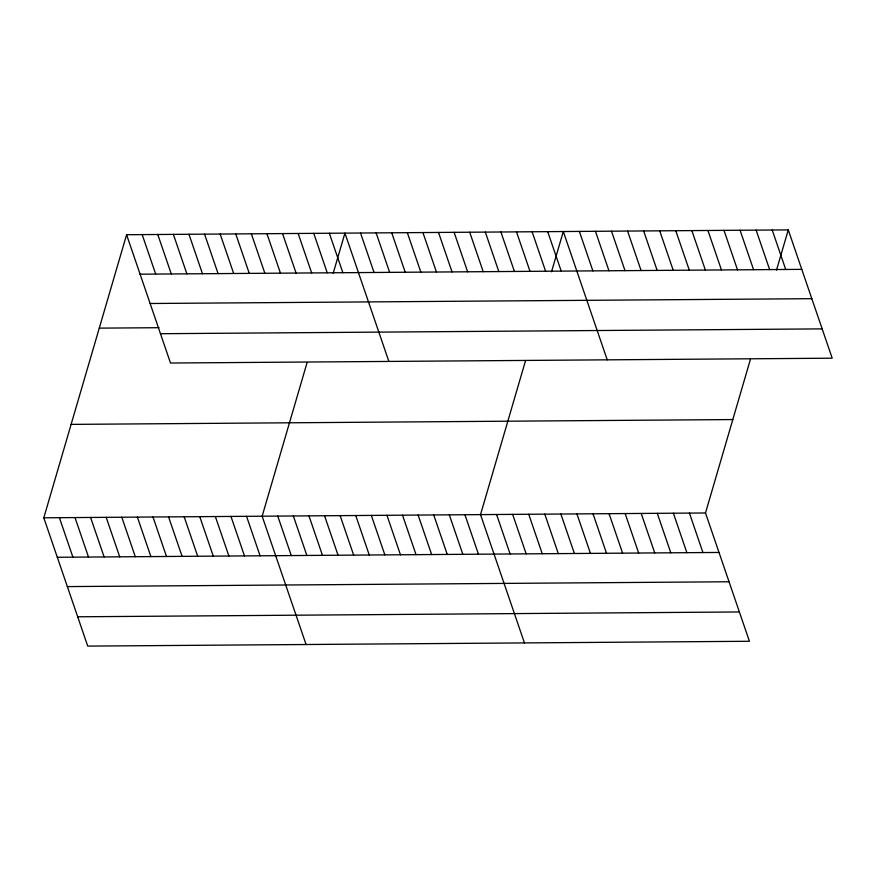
<?xml version="1.0" encoding="UTF-8"?>
<svg xmlns="http://www.w3.org/2000/svg" width="876" height="876" viewBox="0 0 876 876"><rect width="100%" height="100%" fill="white"/><g stroke="black" fill="none" stroke-linecap="round" stroke-linejoin="round"><path stroke-width="1.31" d="M750.403 359.401L705.498 512.975L749.418 641.276L87.731 646.105L43.8 517.804L126.582 234.724L788.269 229.895L832.2 358.196L170.502 363.025L126.582 234.724M307.071 362.642L262.154 516.205L306.085 644.517M333.176 273.345L344.936 233.125L388.867 361.427M525.425 361.043L480.519 514.617L524.45 642.918M551.53 271.757L563.301 231.538L607.221 359.839M776.508 270.115L788.269 229.895M140.094 274.188L801.781 269.359M150.124 303.501L811.822 298.683M99.262 328.139L159.049 327.701M160.472 333.712L822.159 328.883M71.12 424.389L732.807 419.56M43.8 517.804L705.498 512.975M57.312 557.278L719.01 552.449M67.353 586.591L729.04 581.763M77.69 616.792L739.388 611.963M772.205 230.005L785.717 269.479M756.13 230.125L769.643 269.6M740.067 230.246L753.579 269.72M723.992 230.366L737.504 269.83M707.928 230.476L721.441 269.95M691.854 230.596L705.366 270.071M675.779 230.716L689.303 270.18M659.716 230.826L673.228 270.301M643.641 230.946L657.153 270.421M627.577 231.067L641.09 270.531M611.503 231.187L625.015 270.651M595.439 231.297L608.951 270.772M689.423 513.095L702.935 552.559M579.365 231.417L592.877 270.892M673.359 513.216L686.872 552.679M657.285 513.325L670.797 552.8M547.697 231.647L561.209 271.122M641.21 513.445L654.733 552.92M532.104 231.757L545.617 271.231M625.146 513.566L638.659 553.03M516.501 231.877L530.013 271.341M609.072 513.675L622.595 553.15M500.908 231.987L514.42 271.461M593.008 513.796L606.52 553.271M485.315 232.107L498.827 271.571M576.934 513.916L590.446 553.38M469.711 232.217L483.224 271.691M560.87 514.026L574.382 553.501M454.118 232.326L467.631 271.801M544.795 514.146L558.308 553.621M438.515 232.447L452.038 271.91M528.732 514.267L542.244 553.741M422.922 232.556L436.434 272.031M512.657 514.387L526.169 553.851M407.329 232.677L420.841 272.14M496.582 514.497L510.106 553.971M391.725 232.786L405.238 272.261M376.132 232.896L389.645 272.37M464.926 514.727L478.438 554.201M360.529 233.016L374.052 272.48M449.322 514.847L462.835 554.311M433.73 514.957L447.242 554.431M329.343 233.235L342.855 272.71M418.126 515.077L431.649 554.541M313.739 233.355L327.252 272.83M402.533 515.187L416.045 554.661M298.147 233.465L311.659 272.94M386.94 515.296L400.452 554.771M282.543 233.585L296.066 273.049M371.336 515.416L384.849 554.88M266.95 233.695L280.462 273.17M355.744 515.526L369.256 555.001M251.357 233.804L264.87 273.279M340.14 515.646L353.663 555.11M235.754 233.925L249.266 273.389M324.547 515.756L338.059 555.231M220.161 234.034L233.673 273.509M308.954 515.865L322.467 555.34M204.568 234.155L218.08 273.619M293.35 515.986L306.863 555.45M188.964 234.264L202.476 273.739M277.758 516.095L291.27 555.57M173.371 234.374L186.884 273.849M157.768 234.494L171.291 273.958M246.561 516.325L260.073 555.8M142.175 234.604L155.687 274.079M230.968 516.435L244.481 555.91M215.365 516.555L228.877 556.019M199.772 516.665L213.284 556.14M184.179 516.774L197.691 556.249M168.575 516.895L182.088 556.359M152.982 517.004L166.495 556.479M137.379 517.125L150.891 556.588M121.786 517.234L135.298 556.709M106.193 517.344L119.705 556.818M90.589 517.464L104.102 556.928M74.997 517.574L88.509 557.048M59.393 517.694L72.916 557.158"/></g></svg>
